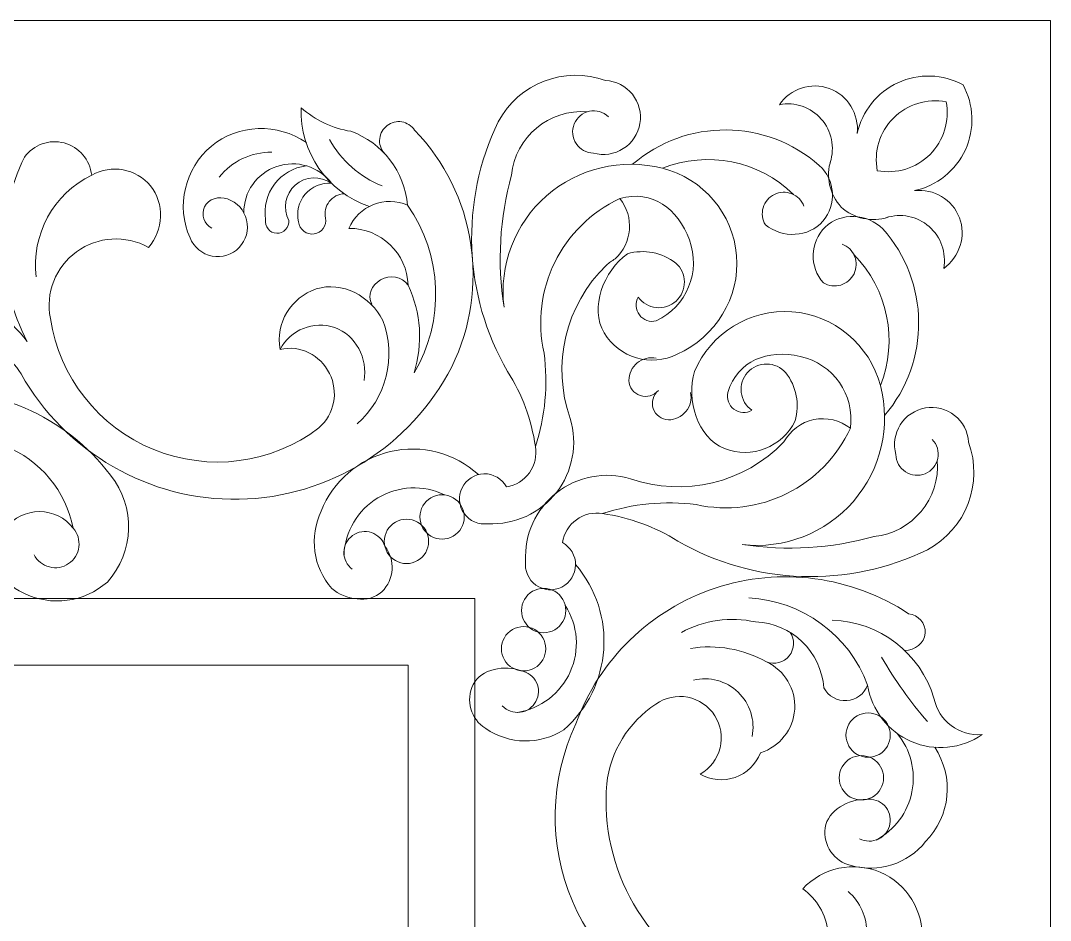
# Model space of a CAD drawing. Header units: millimetres. Extents: x 3998 to 4242, y 1224 to 1504.
# Drawn here: x 4194.92 to 4241.84, y 1462.58 to 1503.57 of the extents above; entities that cross this region are included whole.
import ezdxf

# ---------------------------------------------------------------- set-up
doc = ezdxf.new("R2010")
doc.units = ezdxf.units.MM
doc.header["$MEASUREMENT"] = 0
doc.layers.add('SITARA ALL', color=18, linetype='Continuous', true_color=0x000000)

msp = doc.modelspace()

# ---------------------------------------------------------------- linework, layer by layer
at = {"layer": 'SITARA ALL', "lineweight": 9}
for points, knots in [([(4241.836, 1503.572), (4241.836, 1503.572), (3997.836, 1503.572), (3997.836, 1503.572), (3997.836, 1503.572), (3997.836, 1381.572), (3997.836, 1381.572), (3997.836, 1381.572), (4241.836, 1381.572), (4241.836, 1381.572), (4241.836, 1381.572), (4241.836, 1503.572), (4241.836, 1503.572)], [0, 0, 0, 0, 0.25, 0.25, 0.25, 0.5, 0.5, 0.5, 0.75, 0.75, 0.75, 1, 1, 1, 1]), ([(4222.227, 1495.463), (4222.884, 1494.63), (4222.786, 1493.43), (4222.003, 1492.713), (4221.863, 1492.632), (4221.73, 1492.537), (4221.608, 1492.43), (4219.744, 1490.618), (4219.1, 1487.893), (4219.959, 1485.439), (4220.31, 1484.283), (4220.077, 1483.029), (4219.334, 1482.076), (4218.591, 1481.124), (4217.422, 1480.592), (4216.215, 1480.651), (4215.796, 1480.591), (4215.377, 1480.769), (4215.129, 1481.112), (4214.881, 1481.456), (4214.846, 1481.913), (4215.035, 1482.293), (4215.224, 1482.672), (4215.608, 1482.916), (4216.032, 1482.925), (4216.455, 1482.934), (4216.852, 1482.702), (4217.057, 1482.331), (4217.477, 1482.395), (4217.854, 1482.626), (4218.102, 1482.971), (4218.35, 1483.317), (4218.449, 1483.745), (4218.375, 1484.164), (4218.2, 1485.382), (4217.768, 1486.549), (4217.107, 1487.587), (4215.088, 1491.072), (4214.929, 1495.335), (4216.68, 1498.963), (4217.617, 1500.717), (4219.702, 1501.518), (4221.574, 1500.846), (4222.051, 1500.818), (4222.494, 1500.588), (4222.792, 1500.215), (4223.09, 1499.841), (4223.215, 1499.355), (4223.137, 1498.884), (4223.058, 1498.412), (4222.783, 1497.996), (4222.38, 1497.739), (4221.977, 1497.481), (4221.481, 1497.408), (4221.02, 1497.536), (4220.702, 1497.54), (4220.406, 1497.701), (4220.23, 1497.967), (4220.054, 1498.232), (4220.022, 1498.57), (4220.143, 1498.865), (4220.263, 1499.16), (4220.522, 1499.376), (4220.834, 1499.442), (4221.145, 1499.508), (4221.471, 1499.413), (4221.701, 1499.193)], [0, 0, 0, 0, 0.043478, 0.043478, 0.043478, 0.086957, 0.086957, 0.086957, 0.130435, 0.130435, 0.130435, 0.173913, 0.173913, 0.173913, 0.217391, 0.217391, 0.217391, 0.26087, 0.26087, 0.26087, 0.304348, 0.304348, 0.304348, 0.347826, 0.347826, 0.347826, 0.391304, 0.391304, 0.391304, 0.434783, 0.434783, 0.434783, 0.478261, 0.478261, 0.478261, 0.521739, 0.521739, 0.521739, 0.565217, 0.565217, 0.565217, 0.608696, 0.608696, 0.608696, 0.652174, 0.652174, 0.652174, 0.695652, 0.695652, 0.695652, 0.73913, 0.73913, 0.73913, 0.782609, 0.782609, 0.782609, 0.826087, 0.826087, 0.826087, 0.869565, 0.869565, 0.869565, 0.913043, 0.913043, 0.913043, 1, 1, 1, 1]), ([(4231.805, 1497.113), (4232.027, 1497.797), (4231.872, 1498.549), (4231.395, 1499.088), (4230.919, 1499.628), (4230.2, 1499.877), (4229.493, 1499.741), (4229.993, 1500.476), (4230.927, 1500.78), (4231.763, 1500.479), (4232.6, 1500.178), (4233.122, 1499.31), (4233.037, 1498.425), (4233.255, 1499.445), (4233.939, 1500.303), (4234.886, 1500.741), (4235.832, 1501.18), (4236.937, 1501.143), (4237.855, 1500.649), (4238.354, 1499.733), (4238.394, 1498.636), (4237.961, 1497.687), (4237.528, 1496.738), (4236.666, 1496.047), (4235.647, 1495.824), (4236.53, 1495.928), (4237.371, 1495.422), (4237.692, 1494.592), (4238.012, 1493.763), (4237.699, 1492.8), (4236.975, 1492.284), (4237.106, 1492.992), (4236.853, 1493.716), (4236.31, 1494.189), (4235.767, 1494.661), (4235.022, 1494.814), (4234.339, 1494.587)], [0, 0, 0, 0, 0.076923, 0.076923, 0.076923, 0.153846, 0.153846, 0.153846, 0.230769, 0.230769, 0.230769, 0.307692, 0.307692, 0.307692, 0.384615, 0.384615, 0.384615, 0.461538, 0.461538, 0.461538, 0.538462, 0.538462, 0.538462, 0.615385, 0.615385, 0.615385, 0.692308, 0.692308, 0.692308, 0.769231, 0.769231, 0.769231, 0.846154, 0.846154, 0.846154, 1, 1, 1, 1]), ([(4233.951, 1496.732), (4233.784, 1497.603), (4234.058, 1498.501), (4234.683, 1499.13), (4235.309, 1499.759), (4236.212, 1500.038), (4237.084, 1499.875), (4237.252, 1499.004), (4236.978, 1498.107), (4236.352, 1497.477), (4235.727, 1496.848), (4234.824, 1496.57), (4233.951, 1496.732)], [0, 0, 0, 0, 0.25, 0.25, 0.25, 0.5, 0.5, 0.5, 0.75, 0.75, 0.75, 1, 1, 1, 1]), ([(4210.81, 1495.109), (4208.898, 1495.755), (4207.636, 1497.582), (4207.707, 1499.599), (4208.344, 1499.034), (4209.129, 1498.663), (4209.97, 1498.529), (4211.412, 1498.004), (4212.418, 1496.689), (4212.55, 1495.16), (4214.149, 1492.896), (4214.264, 1489.9), (4212.846, 1487.518), (4213.261, 1488.838), (4213.165, 1490.264), (4212.577, 1491.516)], [0, 0, 0, 0, 0.166667, 0.166667, 0.166667, 0.333333, 0.333333, 0.333333, 0.5, 0.5, 0.5, 0.666667, 0.666667, 0.666667, 1, 1, 1, 1]), ([(4211.479, 1497.54), (4211.326, 1497.723), (4211.255, 1497.961), (4211.282, 1498.198), (4211.309, 1498.434), (4211.433, 1498.651), (4211.623, 1498.794), (4211.813, 1498.938), (4212.054, 1498.997), (4212.29, 1498.958), (4212.525, 1498.919), (4212.734, 1498.784), (4212.868, 1498.587), (4215.65, 1495.711), (4216.328, 1491.394), (4214.566, 1487.802), (4212.692, 1484.161), (4208.971, 1481.842), (4204.876, 1481.765), (4200.782, 1481.688), (4196.952, 1483.908), (4194.943, 1487.477), (4194.454, 1488.295), (4193.656, 1488.882), (4192.729, 1489.104), (4191.802, 1489.326), (4190.828, 1489.166), (4190.022, 1488.657), (4189.778, 1488.511), (4189.465, 1488.552), (4189.267, 1488.757), (4189.068, 1488.962), (4189.046, 1489.288), (4189.2, 1489.528)], [0, 0, 0, 0, 0.083333, 0.083333, 0.083333, 0.166667, 0.166667, 0.166667, 0.25, 0.25, 0.25, 0.333333, 0.333333, 0.333333, 0.416667, 0.416667, 0.416667, 0.5, 0.5, 0.5, 0.583333, 0.583333, 0.583333, 0.666667, 0.666667, 0.666667, 0.75, 0.75, 0.75, 0.833333, 0.833333, 0.833333, 1, 1, 1, 1]), ([(4203.634, 1494.11), (4203.282, 1494.298), (4203.136, 1494.725), (4203.298, 1495.089), (4203.46, 1495.453), (4203.974, 1495.585), (4204.349, 1495.449), (4204.783, 1495.298), (4205.111, 1494.936), (4205.219, 1494.488), (4205.327, 1494.041), (4205.197, 1493.566), (4204.878, 1493.234), (4204.56, 1492.901), (4204.095, 1492.753), (4203.643, 1492.841), (4203.191, 1492.929), (4202.813, 1493.245), (4202.643, 1493.672), (4201.997, 1495.124), (4202.394, 1496.829), (4203.615, 1497.847), (4204.836, 1498.864), (4206.631, 1498.914), (4207.943, 1498.016)], [0, 0, 0, 0, 0.111111, 0.111111, 0.111111, 0.222222, 0.222222, 0.222222, 0.333333, 0.333333, 0.333333, 0.444444, 0.444444, 0.444444, 0.555556, 0.555556, 0.555556, 0.666667, 0.666667, 0.666667, 0.777778, 0.777778, 0.777778, 1, 1, 1, 1]), ([(4222.802, 1497.026), (4225.25, 1499.134), (4228.883, 1499.11), (4231.307, 1496.974), (4232.039, 1496.31), (4232.112, 1495.185), (4231.47, 1494.433), (4230.829, 1493.681), (4229.623, 1493.647), (4228.852, 1494.265), (4228.71, 1494.501), (4228.673, 1494.785), (4228.751, 1495.049), (4228.829, 1495.313), (4229.016, 1495.533), (4229.264, 1495.654), (4229.511, 1495.774), (4229.798, 1495.785), (4230.054, 1495.684), (4230.31, 1495.583), (4230.512, 1495.377), (4230.61, 1495.12)], [0, 0, 0, 0, 0.125, 0.125, 0.125, 0.25, 0.25, 0.25, 0.375, 0.375, 0.375, 0.5, 0.5, 0.5, 0.625, 0.625, 0.625, 0.75, 0.75, 0.75, 1, 1, 1, 1]), ([(4187.757, 1492.164), (4187.56, 1492.007), (4187.523, 1491.721), (4187.676, 1491.52), (4187.828, 1491.318), (4187.948, 1491.2), (4188.154, 1491.347), (4190.775, 1492.056), (4193.568, 1491.109), (4195.222, 1488.956), (4193.838, 1491.572), (4193.796, 1494.696), (4195.104, 1497.351), (4195.514, 1497.919), (4196.232, 1498.176), (4196.91, 1497.997), (4197.587, 1497.818), (4198.086, 1497.226), (4198.162, 1496.529), (4199.056, 1497.039), (4200.187, 1496.831), (4200.842, 1496.037), (4201.496, 1495.243), (4201.42, 1494.022), (4200.749, 1493.241), (4199.712, 1493.818), (4198.435, 1493.739), (4197.476, 1493.04), (4196.518, 1492.342), (4196.049, 1491.167), (4196.28, 1490.004), (4196.687, 1487.321), (4198.477, 1485.052), (4200.991, 1484.031), (4203.505, 1483.011), (4206.348, 1483.374), (4208.51, 1485.014), (4209.22, 1485.634), (4209.42, 1486.657), (4208.995, 1487.499), (4208.57, 1488.341), (4207.667, 1488.797), (4206.746, 1488.595), (4206.531, 1489.794), (4207.235, 1490.968), (4208.394, 1491.345), (4209.553, 1491.721), (4210.888, 1491.01), (4211.419, 1489.913), (4212.059, 1488.253), (4211.592, 1486.369), (4210.253, 1485.197)], [0, 0, 0, 0, 0.055556, 0.055556, 0.055556, 0.111111, 0.111111, 0.111111, 0.166667, 0.166667, 0.166667, 0.222222, 0.222222, 0.222222, 0.277778, 0.277778, 0.277778, 0.333333, 0.333333, 0.333333, 0.388889, 0.388889, 0.388889, 0.444444, 0.444444, 0.444444, 0.5, 0.5, 0.5, 0.555556, 0.555556, 0.555556, 0.611111, 0.611111, 0.611111, 0.666667, 0.666667, 0.666667, 0.722222, 0.722222, 0.722222, 0.777778, 0.777778, 0.777778, 0.833333, 0.833333, 0.833333, 0.888889, 0.888889, 0.888889, 1, 1, 1, 1]), ([(4209.666, 1495.685), (4209.397, 1495.673), (4209.148, 1495.542), (4208.984, 1495.328), (4208.821, 1495.114), (4208.76, 1494.841), (4208.819, 1494.578), (4208.849, 1494.412), (4208.811, 1494.24), (4208.712, 1494.103), (4208.613, 1493.966), (4208.462, 1493.874), (4208.295, 1493.85), (4208.127, 1493.826), (4207.957, 1493.872), (4207.824, 1493.976), (4207.691, 1494.08), (4207.606, 1494.234), (4207.588, 1494.403), (4207.481, 1494.847), (4207.592, 1495.316), (4207.889, 1495.664), (4208.185, 1496.012), (4208.634, 1496.196), (4209.09, 1496.16), (4208.511, 1496.93), (4207.502, 1497.239), (4206.592, 1496.925), (4205.681, 1496.612), (4205.077, 1495.773), (4205.095, 1494.81)], [0, 0, 0, 0, 0.090909, 0.090909, 0.090909, 0.181818, 0.181818, 0.181818, 0.272727, 0.272727, 0.272727, 0.363636, 0.363636, 0.363636, 0.454545, 0.454545, 0.454545, 0.545455, 0.545455, 0.545455, 0.636364, 0.636364, 0.636364, 0.727273, 0.727273, 0.727273, 0.818182, 0.818182, 0.818182, 1, 1, 1, 1]), ([(4217.29, 1496.539), (4216.746, 1494.58), (4216.628, 1492.529), (4216.945, 1490.521), (4216.713, 1492.425), (4217.436, 1494.319), (4218.877, 1495.585), (4220.318, 1496.85), (4222.305, 1497.318), (4224.163, 1496.843), (4226.021, 1496.376), (4227.378, 1494.78), (4227.539, 1492.87), (4227.699, 1490.96), (4226.583, 1489.14), (4224.828, 1488.37), (4223.637, 1487.781), (4222.194, 1488.204), (4221.509, 1489.342), (4220.823, 1490.479), (4221.489, 1492.172), (4222.565, 1492.951), (4223.324, 1493.167), (4224.141, 1493.009), (4224.766, 1492.528), (4225.015, 1492.31), (4225.16, 1491.996), (4225.163, 1491.665), (4225.166, 1491.334), (4225.026, 1491.016), (4224.781, 1490.793), (4224.536, 1490.571), (4224.208, 1490.463), (4223.879, 1490.498), (4223.549, 1490.533), (4223.25, 1490.708), (4223.057, 1490.977), (4222.909, 1490.719), (4222.93, 1490.398), (4223.11, 1490.161), (4223.291, 1489.925), (4223.59, 1489.818), (4223.878, 1489.891), (4225.265, 1490.538), (4225.923, 1492.142), (4225.39, 1493.577), (4224.857, 1495.012), (4223.7, 1495.879), (4222.227, 1495.463), (4219.56, 1494.222), (4218.119, 1491.292), (4218.771, 1488.424), (4218.959, 1486.992), (4218.823, 1485.536), (4218.375, 1484.164)], [0, 0, 0, 0, 0.052632, 0.052632, 0.052632, 0.105263, 0.105263, 0.105263, 0.157895, 0.157895, 0.157895, 0.210526, 0.210526, 0.210526, 0.263158, 0.263158, 0.263158, 0.315789, 0.315789, 0.315789, 0.368421, 0.368421, 0.368421, 0.421053, 0.421053, 0.421053, 0.473684, 0.473684, 0.473684, 0.526316, 0.526316, 0.526316, 0.578947, 0.578947, 0.578947, 0.631579, 0.631579, 0.631579, 0.684211, 0.684211, 0.684211, 0.736842, 0.736842, 0.736842, 0.789474, 0.789474, 0.789474, 0.842105, 0.842105, 0.842105, 0.894737, 0.894737, 0.894737, 1, 1, 1, 1]), ([(4234.445, 1494.619), (4233.701, 1494.374), (4232.882, 1494.55), (4232.303, 1495.079), (4231.773, 1495.655), (4231.594, 1496.473), (4231.836, 1497.218)], [0, 0, 0, 0, 0.333333, 0.333333, 0.333333, 1, 1, 1, 1]), ([(4207.928, 1496.954), (4207.353, 1496.883), (4206.832, 1496.581), (4206.484, 1496.119), (4206.136, 1495.656), (4205.991, 1495.075), (4206.082, 1494.503), (4206.057, 1494.352), (4206.098, 1494.197), (4206.196, 1494.078), (4206.293, 1493.96), (4206.436, 1493.889), (4206.59, 1493.884), (4206.743, 1493.879), (4206.891, 1493.94), (4206.996, 1494.052), (4207.101, 1494.164), (4207.153, 1494.315), (4207.138, 1494.467), (4206.853, 1495.008), (4206.974, 1495.674), (4207.431, 1496.079), (4207.889, 1496.484), (4208.587, 1496.508), (4209.09, 1496.16)], [0, 0, 0, 0, 0.111111, 0.111111, 0.111111, 0.222222, 0.222222, 0.222222, 0.333333, 0.333333, 0.333333, 0.444444, 0.444444, 0.444444, 0.555556, 0.555556, 0.555556, 0.666667, 0.666667, 0.666667, 0.777778, 0.777778, 0.777778, 1, 1, 1, 1]), ([(4212.55, 1495.16), (4212.056, 1495.379), (4211.496, 1495.39), (4210.994, 1495.192), (4210.491, 1494.993), (4210.091, 1494.604), (4209.881, 1494.107), (4211.333, 1494.119), (4212.53, 1492.967), (4212.577, 1491.516), (4212.288, 1491.91), (4211.745, 1492.019), (4211.326, 1491.765), (4210.908, 1491.511), (4210.708, 1491.085), (4210.924, 1490.646)], [0, 0, 0, 0, 0.166667, 0.166667, 0.166667, 0.333333, 0.333333, 0.333333, 0.5, 0.5, 0.5, 0.666667, 0.666667, 0.666667, 1, 1, 1, 1]), ([(4232.352, 1493.384), (4232.609, 1493.288), (4232.814, 1493.087), (4232.917, 1492.831), (4233.019, 1492.576), (4233.009, 1492.288), (4232.889, 1492.04), (4232.77, 1491.792), (4232.552, 1491.605), (4232.288, 1491.526), (4232.025, 1491.447), (4231.739, 1491.483), (4231.502, 1491.623), (4230.836, 1492.353), (4230.871, 1493.481), (4231.58, 1494.168), (4232.29, 1494.856), (4233.494, 1494.777), (4234.203, 1494.088), (4236.349, 1491.673), (4236.381, 1488.04), (4234.283, 1485.583)], [0, 0, 0, 0, 0.125, 0.125, 0.125, 0.25, 0.25, 0.25, 0.375, 0.375, 0.375, 0.5, 0.5, 0.5, 0.625, 0.625, 0.625, 0.75, 0.75, 0.75, 1, 1, 1, 1]), ([(4233.815, 1480.069), (4231.859, 1479.519), (4229.807, 1479.394), (4227.798, 1479.704), (4229.707, 1479.484), (4231.6, 1480.22), (4232.859, 1481.67), (4234.118, 1483.121), (4234.583, 1485.085), (4234.096, 1486.943), (4234.91, 1489), (4234.434, 1491.342), (4232.878, 1492.915)], [0, 0, 0, 0, 0.2, 0.2, 0.2, 0.4, 0.4, 0.4, 0.6, 0.6, 0.6, 1, 1, 1, 1]), ([(4232.722, 1485.003), (4232.93, 1486.519), (4231.939, 1487.941), (4230.444, 1488.271), (4228.949, 1488.6), (4227.594, 1488.098), (4227.145, 1486.635), (4227.074, 1486.346), (4227.183, 1486.043), (4227.422, 1485.865), (4227.66, 1485.688), (4227.977, 1485.667), (4228.234, 1485.817), (4227.964, 1486.009), (4227.789, 1486.307), (4227.752, 1486.636), (4227.716, 1486.965), (4227.823, 1487.295), (4228.044, 1487.541), (4228.265, 1487.787), (4228.581, 1487.927), (4228.913, 1487.926), (4229.244, 1487.924), (4229.559, 1487.78), (4229.779, 1487.532), (4230.263, 1486.909), (4230.422, 1486.092), (4230.209, 1485.333), (4229.624, 1484.14), (4228.224, 1483.594), (4226.986, 1484.076), (4225.749, 1484.559), (4225.242, 1486.307), (4225.62, 1487.58), (4226.366, 1489.346), (4228.151, 1490.443), (4230.063, 1490.309), (4231.975, 1490.176), (4233.603, 1488.795), (4234.096, 1486.943)], [0, 0, 0, 0, 0.071429, 0.071429, 0.071429, 0.142857, 0.142857, 0.142857, 0.214286, 0.214286, 0.214286, 0.285714, 0.285714, 0.285714, 0.357143, 0.357143, 0.357143, 0.428571, 0.428571, 0.428571, 0.5, 0.5, 0.5, 0.571429, 0.571429, 0.571429, 0.642857, 0.642857, 0.642857, 0.714286, 0.714286, 0.714286, 0.785714, 0.785714, 0.785714, 0.857143, 0.857143, 0.857143, 1, 1, 1, 1]), ([(4111.123, 1488.496), (4111.335, 1488.656), (4111.414, 1488.939), (4111.315, 1489.186), (4111.215, 1489.433), (4110.972, 1489.583), (4110.708, 1489.551), (4108.717, 1488.838), (4107.202, 1487.193), (4106.655, 1485.15), (4106.108, 1483.107), (4106.587, 1480.938), (4107.956, 1479.325), (4109.07, 1478.158), (4110.56, 1477.422), (4112.164, 1477.248), (4112.164, 1477.248), (4059.552, 1477.248), (4059.552, 1477.248), (4059.552, 1477.248), (4059.552, 1474.206), (4059.552, 1474.206), (4059.552, 1474.206), (4212.579, 1474.206), (4212.579, 1474.206), (4212.579, 1474.206), (4212.579, 1407.559), (4212.579, 1407.559), (4212.579, 1407.559), (4215.621, 1404.566), (4215.621, 1404.566), (4215.621, 1404.566), (4215.621, 1477.248), (4215.621, 1477.248), (4215.621, 1477.248), (4137.877, 1477.248), (4137.877, 1477.248), (4141.087, 1477.452), (4143.996, 1479.203), (4145.677, 1481.946)], [0, 0, 0, 0, 0.071429, 0.071429, 0.071429, 0.142857, 0.142857, 0.142857, 0.214286, 0.214286, 0.214286, 0.285714, 0.285714, 0.285714, 0.357143, 0.357143, 0.357143, 0.428571, 0.428571, 0.428571, 0.5, 0.5, 0.5, 0.571429, 0.571429, 0.571429, 0.642857, 0.642857, 0.642857, 0.714286, 0.714286, 0.714286, 0.785714, 0.785714, 0.785714, 0.857143, 0.857143, 0.857143, 1, 1, 1, 1]), ([(4206.746, 1488.595), (4207.217, 1489.492), (4208.272, 1489.913), (4209.231, 1489.586), (4210.191, 1489.26), (4210.747, 1488.168), (4210.572, 1487.17)], [0, 0, 0, 0, 0.333333, 0.333333, 0.333333, 1, 1, 1, 1]), ([(4225.445, 1486.629), (4225.508, 1486.324), (4225.431, 1486.008), (4225.235, 1485.766), (4225.039, 1485.524), (4224.743, 1485.383), (4224.432, 1485.382), (4224.119, 1485.395), (4223.846, 1485.598), (4223.744, 1485.894), (4223.643, 1486.19), (4223.739, 1486.523), (4223.978, 1486.724), (4223.779, 1486.483), (4223.452, 1486.388), (4223.155, 1486.486), (4222.857, 1486.584), (4222.65, 1486.861), (4222.634, 1487.174), (4222.634, 1487.485), (4222.773, 1487.78), (4223.014, 1487.977), (4223.254, 1488.174), (4223.573, 1488.253), (4223.878, 1488.191)], [0, 0, 0, 0, 0.111111, 0.111111, 0.111111, 0.222222, 0.222222, 0.222222, 0.333333, 0.333333, 0.333333, 0.444444, 0.444444, 0.444444, 0.555556, 0.555556, 0.555556, 0.666667, 0.666667, 0.666667, 0.777778, 0.777778, 0.777778, 1, 1, 1, 1]), ([(4189.405, 1483.578), (4190.799, 1484.589), (4192.612, 1484.819), (4194.215, 1484.188), (4195.817, 1483.557), (4196.989, 1482.136), (4197.318, 1480.446), (4196.953, 1480.924), (4196.385, 1481.205), (4195.784, 1481.204), (4195.182, 1481.204), (4194.617, 1480.926), (4194.253, 1480.447), (4193.888, 1479.968), (4193.768, 1479.347), (4193.928, 1478.766), (4194.088, 1478.186), (4194.506, 1477.716), (4195.064, 1477.491), (4196.319, 1476.868), (4197.826, 1477.067), (4198.876, 1477.995), (4200.107, 1479.364), (4200.17, 1481.419), (4199.023, 1482.858), (4196.962, 1485.58), (4193.626, 1487.023), (4190.232, 1486.662), (4186.837, 1486.301), (4183.894, 1484.219), (4182.451, 1481.125), (4183.482, 1481.775), (4184.554, 1482.356), (4185.661, 1482.866), (4187.447, 1483.905), (4189.685, 1483.768), (4191.333, 1482.521), (4191.765, 1482.196), (4191.923, 1481.62), (4191.716, 1481.12), (4191.509, 1480.621), (4190.967, 1480.328), (4190.431, 1480.405), (4188.782, 1482.002), (4186.197, 1482.1), (4184.435, 1480.628), (4182.565, 1479.184), (4180.391, 1478.184), (4178.078, 1477.704), (4174.644, 1476.532), (4170.841, 1477.666), (4168.604, 1480.522), (4167.933, 1481.268), (4167.356, 1482.093), (4166.887, 1482.98)], [0, 0, 0, 0, 0.052632, 0.052632, 0.052632, 0.105263, 0.105263, 0.105263, 0.157895, 0.157895, 0.157895, 0.210526, 0.210526, 0.210526, 0.263158, 0.263158, 0.263158, 0.315789, 0.315789, 0.315789, 0.368421, 0.368421, 0.368421, 0.421053, 0.421053, 0.421053, 0.473684, 0.473684, 0.473684, 0.526316, 0.526316, 0.526316, 0.578947, 0.578947, 0.578947, 0.631579, 0.631579, 0.631579, 0.684211, 0.684211, 0.684211, 0.736842, 0.736842, 0.736842, 0.789474, 0.789474, 0.789474, 0.842105, 0.842105, 0.842105, 0.894737, 0.894737, 0.894737, 1, 1, 1, 1]), ([(4236.454, 1484.49), (4236.676, 1484.261), (4236.77, 1483.937), (4236.706, 1483.625), (4236.642, 1483.313), (4236.425, 1483.052), (4236.131, 1482.93), (4235.837, 1482.807), (4235.501, 1482.838), (4235.235, 1483.013), (4234.968, 1483.187), (4234.805, 1483.485), (4234.799, 1483.803), (4234.669, 1484.263), (4234.741, 1484.757), (4234.996, 1485.161), (4235.251, 1485.566), (4235.669, 1485.843), (4236.14, 1485.924), (4236.611, 1486.005), (4237.095, 1485.882), (4237.47, 1485.585), (4237.845, 1485.289), (4238.077, 1484.845), (4238.108, 1484.367), (4238.788, 1482.498), (4237.991, 1480.412), (4236.24, 1479.467), (4232.619, 1477.703), (4228.356, 1477.851), (4224.863, 1479.857), (4223.823, 1480.514), (4222.655, 1480.942), (4221.436, 1481.113), (4221.017, 1481.185), (4220.587, 1481.084), (4220.243, 1480.835), (4219.898, 1480.585), (4219.67, 1480.209), (4219.608, 1479.788), (4219.981, 1479.586), (4220.211, 1479.194), (4220.205, 1478.771), (4220.199, 1478.347), (4219.954, 1477.959), (4219.576, 1477.767), (4219.198, 1477.575), (4218.745, 1477.608), (4218.4, 1477.854), (4218.054, 1478.099), (4217.874, 1478.521), (4217.931, 1478.942), (4217.865, 1480.148), (4218.39, 1481.311), (4219.338, 1482.059), (4220.286, 1482.807), (4221.548, 1483.045), (4222.706, 1482.701), (4225.163, 1481.852), (4227.887, 1482.503), (4229.692, 1484.374), (4229.976, 1484.898), (4230.476, 1485.27), (4231.059, 1485.392), (4231.642, 1485.513), (4232.252, 1485.37), (4232.722, 1485.003), (4231.494, 1482.333), (4228.563, 1480.884), (4225.695, 1481.523), (4224.262, 1481.706), (4222.808, 1481.566), (4221.436, 1481.113)], [0, 0, 0, 0, 0.04, 0.04, 0.04, 0.08, 0.08, 0.08, 0.12, 0.12, 0.12, 0.16, 0.16, 0.16, 0.2, 0.2, 0.2, 0.24, 0.24, 0.24, 0.28, 0.28, 0.28, 0.32, 0.32, 0.32, 0.36, 0.36, 0.36, 0.4, 0.4, 0.4, 0.44, 0.44, 0.44, 0.48, 0.48, 0.48, 0.52, 0.52, 0.52, 0.56, 0.56, 0.56, 0.6, 0.6, 0.6, 0.64, 0.64, 0.64, 0.68, 0.68, 0.68, 0.72, 0.72, 0.72, 0.76, 0.76, 0.76, 0.8, 0.8, 0.8, 0.84, 0.84, 0.84, 0.88, 0.88, 0.88, 0.92, 0.92, 0.92, 1, 1, 1, 1]), ([(4210.034, 1478.573), (4209.789, 1478.755), (4209.646, 1479.043), (4209.649, 1479.348), (4209.651, 1479.653), (4209.802, 1479.94), (4210.05, 1480.117), (4210.298, 1480.294), (4210.616, 1480.342), (4210.906, 1480.246), (4211.195, 1480.149), (4211.422, 1479.918), (4211.514, 1479.628), (4212.012, 1479.004), (4211.953, 1478.103), (4211.377, 1477.55), (4210.801, 1476.997), (4209.703, 1477.177), (4209.1, 1477.7), (4208.245, 1478.671), (4208.056, 1480.062), (4208.62, 1481.226), (4209.158, 1482.59), (4210.33, 1483.603), (4211.758, 1483.937), (4213.186, 1484.27), (4214.695, 1483.874), (4215.781, 1482.89)], [0, 0, 0, 0, 0.1, 0.1, 0.1, 0.2, 0.2, 0.2, 0.3, 0.3, 0.3, 0.4, 0.4, 0.4, 0.5, 0.5, 0.5, 0.6, 0.6, 0.6, 0.7, 0.7, 0.7, 0.8, 0.8, 0.8, 1, 1, 1, 1]), ([(4209.656, 1479.226), (4209.7, 1480.299), (4210.282, 1481.279), (4211.204, 1481.831), (4212.125, 1482.383), (4213.271, 1482.431), (4214.239, 1481.964)], [0, 0, 0, 0, 0.333333, 0.333333, 0.333333, 1, 1, 1, 1]), ([(4213.114, 1480.96), (4213.114, 1480.599), (4213.307, 1480.266), (4213.619, 1480.085), (4213.932, 1479.905), (4214.317, 1479.905), (4214.629, 1480.085), (4214.942, 1480.266), (4215.135, 1480.599), (4215.135, 1480.96), (4215.135, 1481.321), (4214.942, 1481.655), (4214.629, 1481.835), (4214.317, 1482.015), (4213.932, 1482.015), (4213.619, 1481.835), (4213.307, 1481.655), (4213.114, 1481.321), (4213.114, 1480.96)], [0, 0, 0, 0, 0.166667, 0.166667, 0.166667, 0.333333, 0.333333, 0.333333, 0.5, 0.5, 0.5, 0.666667, 0.666667, 0.666667, 0.833333, 0.833333, 0.833333, 1, 1, 1, 1]), ([(4211.492, 1479.845), (4211.492, 1479.484), (4211.684, 1479.151), (4211.997, 1478.97), (4212.309, 1478.79), (4212.694, 1478.79), (4213.007, 1478.97), (4213.32, 1479.151), (4213.512, 1479.484), (4213.512, 1479.845), (4213.512, 1480.206), (4213.32, 1480.54), (4213.007, 1480.72), (4212.694, 1480.9), (4212.309, 1480.9), (4211.997, 1480.72), (4211.684, 1480.54), (4211.492, 1480.206), (4211.492, 1479.845)], [0, 0, 0, 0, 0.166667, 0.166667, 0.166667, 0.333333, 0.333333, 0.333333, 0.5, 0.5, 0.5, 0.666667, 0.666667, 0.666667, 0.833333, 0.833333, 0.833333, 1, 1, 1, 1]), ([(4197.318, 1480.446), (4197.523, 1480.212), (4197.618, 1479.902), (4197.579, 1479.594), (4197.54, 1479.285), (4197.368, 1479.008), (4197.111, 1478.833), (4196.854, 1478.658), (4196.535, 1478.602), (4196.234, 1478.679), (4195.933, 1478.756), (4195.678, 1478.959), (4195.536, 1479.236)], [0, 0, 0, 0, 0.2, 0.2, 0.2, 0.4, 0.4, 0.4, 0.6, 0.6, 0.6, 1, 1, 1, 1]), ([(4220.204, 1478.786), (4222.126, 1476.56), (4221.883, 1473.196), (4219.668, 1471.262), (4218.579, 1470.564), (4217.176, 1470.588), (4216.11, 1471.321), (4215.431, 1471.742), (4215.185, 1472.611), (4215.542, 1473.325), (4215.9, 1474.039), (4216.994, 1474.237), (4217.738, 1473.947), (4218.038, 1473.89), (4218.292, 1473.694), (4218.423, 1473.418), (4218.553, 1473.142), (4218.543, 1472.819), (4218.397, 1472.551), (4218.251, 1472.283), (4217.986, 1472.101), (4217.683, 1472.062), (4217.381, 1472.022), (4217.076, 1472.131), (4216.866, 1472.352)], [0, 0, 0, 0, 0.111111, 0.111111, 0.111111, 0.222222, 0.222222, 0.222222, 0.333333, 0.333333, 0.333333, 0.444444, 0.444444, 0.444444, 0.555556, 0.555556, 0.555556, 0.666667, 0.666667, 0.666667, 0.777778, 0.777778, 0.777778, 1, 1, 1, 1]), ([(4225.99, 1457.99), (4223.324, 1458.881), (4221.167, 1460.87), (4220.063, 1463.454), (4218.958, 1466.039), (4219.019, 1468.987), (4220.218, 1471.529), (4221.275, 1474.455), (4223.615, 1476.736), (4226.567, 1477.718), (4229.52, 1478.699), (4232.777, 1478.263), (4235.376, 1476.552), (4235.824, 1476.506), (4236.157, 1476.117), (4236.132, 1475.667), (4236.108, 1475.217), (4235.655, 1474.87), (4235.204, 1474.874)], [0, 0, 0, 0, 0.142857, 0.142857, 0.142857, 0.285714, 0.285714, 0.285714, 0.428571, 0.428571, 0.428571, 0.571429, 0.571429, 0.571429, 0.714286, 0.714286, 0.714286, 1, 1, 1, 1]), ([(4217.742, 1476.696), (4217.742, 1476.335), (4217.934, 1476.002), (4218.247, 1475.821), (4218.559, 1475.641), (4218.944, 1475.641), (4219.257, 1475.821), (4219.569, 1476.002), (4219.762, 1476.335), (4219.762, 1476.696), (4219.762, 1477.057), (4219.569, 1477.391), (4219.257, 1477.571), (4218.944, 1477.752), (4218.559, 1477.752), (4218.247, 1477.571), (4217.934, 1477.391), (4217.742, 1477.057), (4217.742, 1476.696)], [0, 0, 0, 0, 0.166667, 0.166667, 0.166667, 0.333333, 0.333333, 0.333333, 0.5, 0.5, 0.5, 0.666667, 0.666667, 0.666667, 0.833333, 0.833333, 0.833333, 1, 1, 1, 1]), ([(4219.735, 1476.929), (4220.316, 1476.025), (4220.403, 1474.89), (4219.966, 1473.908), (4219.53, 1472.926), (4218.619, 1472.228), (4217.559, 1472.054)], [0, 0, 0, 0, 0.333333, 0.333333, 0.333333, 1, 1, 1, 1]), ([(4231.899, 1476.253), (4234.049, 1476.196), (4235.919, 1474.759), (4236.532, 1472.697), (4236.74, 1471.668), (4237.683, 1470.958), (4238.729, 1471.045), (4237.778, 1470.392), (4236.559, 1470.272), (4235.5, 1470.728), (4234.441, 1471.184), (4233.688, 1472.162), (4233.509, 1473.301), (4232.658, 1475.586), (4230.533, 1477.145), (4228.099, 1477.268)], [0, 0, 0, 0, 0.166667, 0.166667, 0.166667, 0.333333, 0.333333, 0.333333, 0.5, 0.5, 0.5, 0.666667, 0.666667, 0.666667, 1, 1, 1, 1]), ([(4225.024, 1475.699), (4226.059, 1476.255), (4227.258, 1476.424), (4228.406, 1476.177), (4230.055, 1476.115), (4231.394, 1474.82), (4231.515, 1473.175), (4231.717, 1472.792), (4232.125, 1472.564), (4232.557, 1472.593), (4232.988, 1472.621), (4233.36, 1472.895), (4233.509, 1473.301)], [0, 0, 0, 0, 0.2, 0.2, 0.2, 0.4, 0.4, 0.4, 0.6, 0.6, 0.6, 1, 1, 1, 1]), ([(4216.826, 1474.953), (4216.826, 1474.593), (4217.019, 1474.259), (4217.332, 1474.079), (4217.644, 1473.898), (4218.029, 1473.898), (4218.342, 1474.079), (4218.654, 1474.259), (4218.847, 1474.593), (4218.847, 1474.953), (4218.847, 1475.314), (4218.654, 1475.648), (4218.342, 1475.828), (4218.029, 1476.009), (4217.644, 1476.009), (4217.332, 1475.828), (4217.019, 1475.648), (4216.826, 1475.314), (4216.826, 1474.953)], [0, 0, 0, 0, 0.166667, 0.166667, 0.166667, 0.333333, 0.333333, 0.333333, 0.5, 0.5, 0.5, 0.666667, 0.666667, 0.666667, 0.833333, 0.833333, 0.833333, 1, 1, 1, 1]), ([(4229.98, 1475.699), (4230.199, 1475.373), (4230.182, 1474.943), (4229.939, 1474.635), (4229.696, 1474.327), (4229.271, 1474.215), (4228.903, 1474.353)], [0, 0, 0, 0, 0.333333, 0.333333, 0.333333, 1, 1, 1, 1]), ([(4225.439, 1474.969), (4226.63, 1475.165), (4227.853, 1474.947), (4228.903, 1474.353), (4229.734, 1473.967), (4230.243, 1473.111), (4230.187, 1472.196), (4230.13, 1471.282), (4229.501, 1470.49), (4228.629, 1470.209), (4228.426, 1469.688), (4228.007, 1469.282), (4227.479, 1469.096), (4226.952, 1468.911), (4226.368, 1468.967), (4225.884, 1469.247), (4226.335, 1469.502), (4226.661, 1469.931), (4226.787, 1470.434), (4226.912, 1470.937), (4226.827, 1471.467), (4226.549, 1471.904), (4226.271, 1472.342), (4225.825, 1472.646), (4225.316, 1472.745), (4224.808, 1472.844), (4224.283, 1472.732), (4223.86, 1472.431), (4222.611, 1471.612), (4221.791, 1470.281), (4221.622, 1468.796), (4221.31, 1464.895), (4223.431, 1461.208), (4226.963, 1459.523), (4227.556, 1459.007), (4228.334, 1458.755), (4229.116, 1458.826), (4229.899, 1458.897), (4230.616, 1459.281), (4231.107, 1459.895), (4231.597, 1460.509), (4231.815, 1461.297), (4231.711, 1462.076), (4231.607, 1462.854), (4231.193, 1463.555), (4230.558, 1464.019), (4231.458, 1464.987), (4232.868, 1465.288), (4234.085, 1464.773), (4235.302, 1464.257), (4236.065, 1463.004), (4235.996, 1461.684), (4235.026, 1459.603), (4232.908, 1458.296), (4230.613, 1458.36)], [0, 0, 0, 0, 0.052632, 0.052632, 0.052632, 0.105263, 0.105263, 0.105263, 0.157895, 0.157895, 0.157895, 0.210526, 0.210526, 0.210526, 0.263158, 0.263158, 0.263158, 0.315789, 0.315789, 0.315789, 0.368421, 0.368421, 0.368421, 0.421053, 0.421053, 0.421053, 0.473684, 0.473684, 0.473684, 0.526316, 0.526316, 0.526316, 0.578947, 0.578947, 0.578947, 0.631579, 0.631579, 0.631579, 0.684211, 0.684211, 0.684211, 0.736842, 0.736842, 0.736842, 0.789474, 0.789474, 0.789474, 0.842105, 0.842105, 0.842105, 0.894737, 0.894737, 0.894737, 1, 1, 1, 1]), ([(4225.575, 1473.527), (4226.303, 1473.7), (4227.07, 1473.493), (4227.611, 1472.975), (4228.152, 1472.457), (4228.392, 1471.694), (4228.25, 1470.959)], [0, 0, 0, 0, 0.333333, 0.333333, 0.333333, 1, 1, 1, 1]), ([(4232.523, 1471.019), (4232.523, 1470.658), (4232.716, 1470.325), (4233.028, 1470.144), (4233.341, 1469.964), (4233.726, 1469.964), (4234.038, 1470.144), (4234.351, 1470.325), (4234.544, 1470.658), (4234.544, 1471.019), (4234.544, 1471.38), (4234.351, 1471.714), (4234.038, 1471.894), (4233.726, 1472.074), (4233.341, 1472.074), (4233.028, 1471.894), (4232.716, 1471.714), (4232.523, 1471.38), (4232.523, 1471.019)], [0, 0, 0, 0, 0.166667, 0.166667, 0.166667, 0.333333, 0.333333, 0.333333, 0.5, 0.5, 0.5, 0.666667, 0.666667, 0.666667, 0.833333, 0.833333, 0.833333, 1, 1, 1, 1]), ([(4234.854, 1471.098), (4235.467, 1470.36), (4235.715, 1469.385), (4235.53, 1468.443), (4235.345, 1467.502), (4234.74, 1466.69), (4233.893, 1466.239)], [0, 0, 0, 0, 0.333333, 0.333333, 0.333333, 1, 1, 1, 1]), ([(4236.564, 1470.467), (4237.465, 1469.117), (4237.288, 1467.317), (4236.144, 1466.166), (4235.337, 1465.155), (4234, 1464.728), (4232.755, 1465.081), (4231.978, 1465.261), (4231.466, 1466.005), (4231.575, 1466.796), (4231.684, 1467.587), (4232.657, 1468.126), (4233.455, 1468.09), (4233.757, 1468.132), (4234.061, 1468.027), (4234.273, 1467.808), (4234.485, 1467.589), (4234.58, 1467.279), (4234.527, 1466.979), (4234.475, 1466.678), (4234.282, 1466.421), (4234.008, 1466.287), (4233.735, 1466.152), (4233.411, 1466.157), (4233.141, 1466.299)], [0, 0, 0, 0, 0.111111, 0.111111, 0.111111, 0.222222, 0.222222, 0.222222, 0.333333, 0.333333, 0.333333, 0.444444, 0.444444, 0.444444, 0.555556, 0.555556, 0.555556, 0.666667, 0.666667, 0.666667, 0.777778, 0.777778, 0.777778, 1, 1, 1, 1]), ([(4232.216, 1469.075), (4232.216, 1468.714), (4232.408, 1468.38), (4232.721, 1468.2), (4233.033, 1468.019), (4233.418, 1468.019), (4233.731, 1468.2), (4234.044, 1468.38), (4234.236, 1468.714), (4234.236, 1469.075), (4234.236, 1469.436), (4234.044, 1469.769), (4233.731, 1469.95), (4233.418, 1470.13), (4233.033, 1470.13), (4232.721, 1469.95), (4232.408, 1469.769), (4232.216, 1469.436), (4232.216, 1469.075)], [0, 0, 0, 0, 0.166667, 0.166667, 0.166667, 0.333333, 0.333333, 0.333333, 0.5, 0.5, 0.5, 0.666667, 0.666667, 0.666667, 0.833333, 0.833333, 0.833333, 1, 1, 1, 1]), ([(4232.618, 1463.897), (4233.178, 1463.419), (4233.491, 1462.712), (4233.468, 1461.976), (4233.446, 1461.24), (4233.087, 1460.551), (4232.5, 1460.107)], [0, 0, 0, 0, 0.333333, 0.333333, 0.333333, 1, 1, 1, 1])]:
    msp.add_open_spline(points, degree=3, knots=knots, dxfattribs=at)
for points in [[(4217.288, 1496.523), (4217.458, 1498.268), (4218.998, 1499.556), (4220.747, 1499.418)], [(4211.389, 1496.037), (4210.374, 1496.449), (4209.53, 1497.195), (4208.997, 1498.152)], [(4203.972, 1496.446), (4204.555, 1497.167), (4205.434, 1497.584), (4206.361, 1497.582)], [(4224.163, 1496.843), (4226.215, 1497.665), (4228.561, 1497.193), (4230.139, 1495.645)], [(4195.634, 1491.891), (4195.395, 1493.818), (4196.414, 1495.684), (4198.162, 1496.529)], [(4236.683, 1483.536), (4236.828, 1481.788), (4235.543, 1480.245), (4233.798, 1480.067)], [(4236.232, 1471.633), (4235.448, 1472.544), (4234.75, 1473.526), (4234.148, 1474.567)]]:
    msp.add_open_spline(points, degree=3, dxfattribs=at)

doc.saveas('drawing.dxf')
